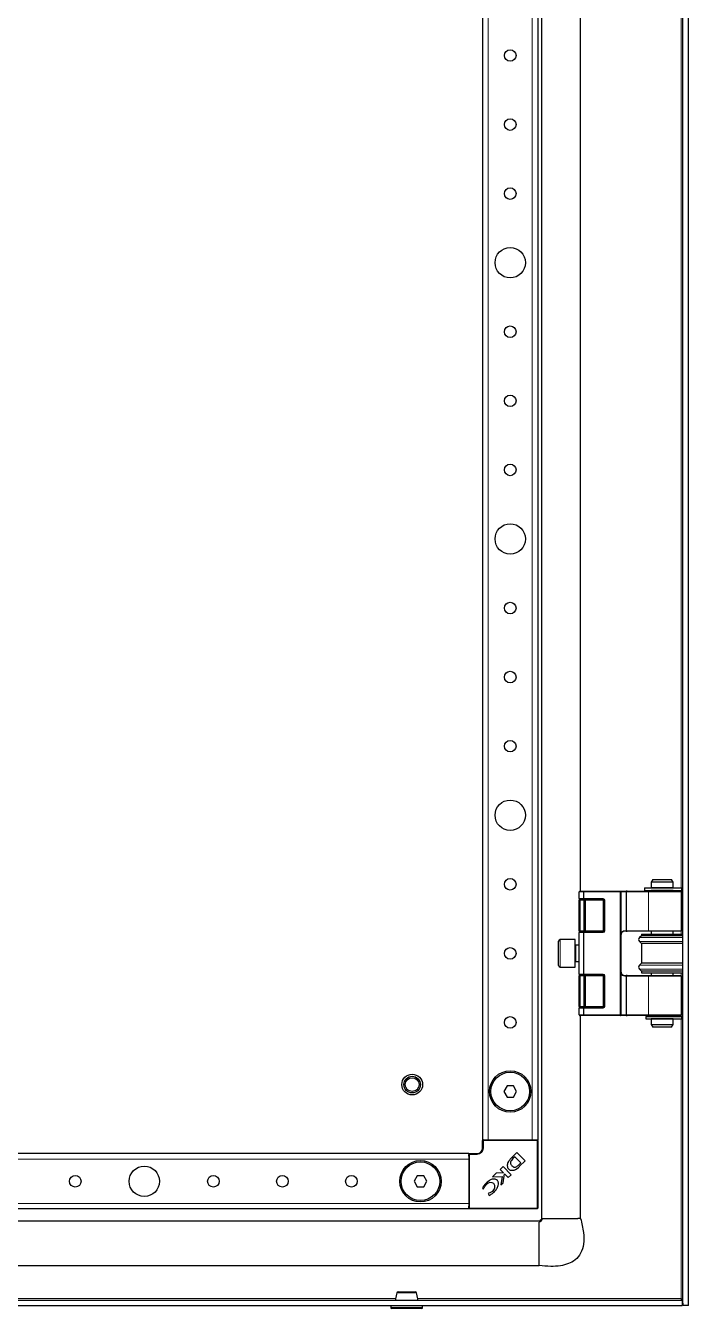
# Model space of a CAD drawing. Header units: millimetres. Extents: x -1134 to 2940, y -1538 to 1219.
# Drawn here: x -15.4 to 224.6, y -999.7 to -535.4 of the extents above; entities that cross this region are included whole.
import ezdxf

# ---------------------------------------------------------------- set-up
doc = ezdxf.new("R2010")
doc.units = ezdxf.units.MM

msp = doc.modelspace()

# ---------------------------------------------------------------- linework, layer by layer
at = {"color": 7, "linetype": 'Continuous', "lineweight": 25}
for p, q in [((222.56, -998.72), (222.56, 556.28)), ((224.56, -998.72), (224.56, 556.28)), ((171.56, -967.22), (171.56, 524.78)), ((150.06, 496.28), (150.06, -938.72)), ((170.06, 496.28), (170.06, -938.72)), ((185.56, -848.72), (185.56, -518.72)), ((211.64, -844.47), (211.06, -845.47)), ((211.64, -844.47), (218.48, -844.47)), ((219.06, -845.47), (218.48, -844.47)), ((185.06, -851.42), (185.06, -848.92)), ((185.26, -848.72), (186.64, -848.72)), ((186.56, -848.92), (186.56, -851.42)), ((186.64, -848.72), (199.86, -848.72)), ((199.86, -848.72), (202.08, -848.72)), ((200.06, -848.92), (200.06, -893.52)), ((202.36, -848.72), (202.08, -848.72)), ((202.36, -848.72), (210.25, -848.72)), ((208.69, -847.52), (208.69, -848.42)), ((208.69, -847.52), (208.74, -847.52)), ((208.69, -848.42), (208.74, -848.42)), ((208.74, -847.52), (222.21, -847.52)), ((208.74, -848.42), (222.21, -848.42)), ((210.25, -848.72), (221.86, -848.72)), ((211.06, -845.47), (211.06, -847.47)), ((219.06, -845.47), (211.06, -845.47)), ((215.59, -847.47), (211.06, -847.47)), ((211.06, -848.47), (211.06, -848.72)), ((215.59, -848.47), (211.06, -848.47)), ((211.56, -847.47), (211.56, -847.52)), ((211.56, -848.42), (211.56, -848.47)), ((219.06, -847.47), (215.59, -847.47)), ((219.06, -848.47), (215.59, -848.47)), ((218.56, -847.52), (218.56, -847.47)), ((218.56, -848.47), (218.56, -848.42)), ((219.06, -847.47), (219.06, -845.47)), ((219.06, -848.72), (219.06, -848.47)), ((222.06, -863.02), (222.06, -848.92)), ((222.21, -848.42), (222.21, -847.52)), ((185.06, -851.42), (185.06, -852.02)), ((185.06, -863.12), (185.06, -852.02)), ((186.68, -851.72), (185.36, -851.72)), ((193.76, -851.72), (186.68, -851.72)), ((187.06, -863.12), (187.06, -852.02)), ((194.06, -863.12), (194.06, -852.02)), ((185.06, -863.12), (185.06, -863.72)), ((185.36, -863.42), (186.68, -863.42)), ((186.68, -863.42), (193.76, -863.42)), ((202.08, -863.22), (201.56, -863.22)), ((202.08, -863.22), (202.36, -863.22)), ((210.25, -863.22), (202.36, -863.22)), ((221.86, -863.22), (210.25, -863.22)), ((211.06, -863.22), (211.06, -864.22)), ((219.06, -864.22), (219.06, -863.22)), ((177.56, -875.62), (177.56, -866.82)), ((183.56, -866.22), (178.16, -866.22)), ((183.56, -876.22), (183.56, -866.22)), ((185.06, -868.22), (183.81, -868.22)), ((185.06, -878.72), (185.06, -863.72)), ((186.56, -863.72), (186.56, -878.72)), ((207.56, -864.82), (206.86, -865.5)), ((206.86, -866.93), (207.56, -867.62)), ((207.56, -864.22), (207.56, -864.82)), ((207.56, -864.22), (222.56, -864.22)), ((222.56, -864.82), (207.56, -864.82)), ((207.56, -867.62), (207.56, -874.82)), ((222.56, -867.62), (207.56, -867.62)), ((178.16, -876.22), (183.56, -876.22)), ((183.81, -874.22), (185.06, -874.22)), ((207.56, -874.82), (206.86, -875.5)), ((206.86, -876.93), (207.56, -877.62)), ((222.56, -874.82), (207.56, -874.82)), ((185.06, -878.72), (185.06, -879.32)), ((185.06, -890.42), (185.06, -879.32)), ((186.68, -879.02), (185.36, -879.02)), ((193.76, -879.02), (186.68, -879.02)), ((187.06, -890.42), (187.06, -879.32)), ((194.06, -890.42), (194.06, -879.32)), ((201.56, -879.22), (202.08, -879.22)), ((202.36, -879.22), (202.08, -879.22)), ((202.36, -879.22), (210.25, -879.22)), ((207.56, -877.62), (207.56, -878.22)), ((222.56, -877.62), (207.56, -877.62)), ((207.56, -878.22), (222.56, -878.22)), ((210.25, -879.22), (221.86, -879.22)), ((211.06, -878.22), (211.06, -879.22)), ((219.06, -879.22), (219.06, -878.22)), ((222.06, -893.52), (222.06, -879.42)), ((185.06, -890.42), (185.06, -891.02)), ((185.06, -893.52), (185.06, -891.02)), ((185.36, -890.72), (186.68, -890.72)), ((186.56, -891.02), (186.56, -893.52)), ((186.68, -890.72), (193.76, -890.72)), ((186.64, -893.72), (185.26, -893.72)), ((185.56, -967.22), (185.56, -893.72)), ((199.86, -893.72), (186.64, -893.72)), ((202.08, -893.72), (199.86, -893.72)), ((202.08, -893.72), (202.36, -893.72)), ((210.25, -893.72), (202.36, -893.72)), ((209.12, -894.02), (209.12, -894.92)), ((209.12, -894.02), (209.14, -894.02)), ((209.12, -894.92), (209.14, -894.92)), ((209.14, -894.02), (209.14, -894.92)), ((209.14, -894.02), (209.22, -894.02)), ((209.14, -894.92), (209.22, -894.92)), ((209.22, -894.02), (222.21, -894.02)), ((209.22, -894.92), (222.21, -894.92)), ((221.86, -893.72), (210.25, -893.72)), ((211.06, -893.72), (211.06, -893.97)), ((215.59, -893.97), (211.06, -893.97)), ((211.06, -894.97), (211.06, -896.97)), ((215.59, -894.97), (211.06, -894.97)), ((211.56, -893.97), (211.56, -894.02)), ((211.56, -894.92), (211.56, -894.97)), ((219.06, -893.97), (215.59, -893.97)), ((219.06, -894.97), (215.59, -894.97)), ((218.56, -894.02), (218.56, -893.97)), ((218.56, -894.97), (218.56, -894.92)), ((219.06, -893.97), (219.06, -893.72)), ((219.06, -896.97), (219.06, -894.97)), ((222.21, -894.92), (222.21, -894.02)), ((211.06, -896.97), (211.64, -897.97)), ((211.06, -896.97), (215.59, -896.97)), ((215.52, -897.97), (211.64, -897.97)), ((218.48, -897.97), (215.52, -897.97)), ((215.59, -896.97), (219.06, -896.97)), ((218.48, -897.97), (219.06, -896.97)), ((158.91, -919.22), (157.75, -921.22)), ((161.22, -919.22), (158.91, -919.22)), ((162.37, -921.22), (161.22, -919.22)), ((157.75, -921.22), (158.91, -923.22)), ((158.91, -923.22), (161.22, -923.22)), ((161.22, -923.22), (162.37, -921.22)), ((150.06, -938.72), (150.36, -938.72)), ((150.06, -941.72), (150.06, -939.02)), ((150.36, -938.72), (151.01, -938.72)), ((151.01, -938.72), (152.06, -938.72)), ((152.06, -938.72), (168.06, -938.72)), ((168.06, -938.72), (169.11, -938.72)), ((169.11, -938.72), (169.76, -938.72)), ((169.76, -938.72), (170.06, -938.72)), ((170.06, -939.02), (170.06, -963.42)), ((145.06, -943.72), (-134.94, -943.72)), ((145.06, -943.72), (145.06, -944.02)), ((145.06, -944.66), (145.06, -944.02)), ((145.06, -944.66), (145.06, -945.72)), ((145.06, -945.72), (145.06, -961.72)), ((145.36, -943.72), (148.06, -943.72)), ((160.56, -945.25), (160.55, -945.27)), ((162.45, -943.36), (160.56, -945.25)), ((161.71, -944.84), (161.05, -945.52)), ((163.89, -947.03), (161.71, -944.84)), ((165.41, -946.32), (162.45, -943.36)), ((163.17, -947.77), (163.89, -947.03)), ((163.42, -948.31), (165.41, -946.32)), ((126.41, -951.72), (125.25, -953.72)), ((128.72, -951.72), (126.41, -951.72)), ((129.87, -953.72), (128.72, -951.72)), ((154.98, -950.84), (153.69, -952.13)), ((157.64, -950.67), (154.98, -950.84)), ((157.45, -948.37), (156.39, -949.43)), ((156.39, -949.43), (157.64, -950.67)), ((160.41, -951.33), (157.45, -948.37)), ((157.49, -954.25), (157.97, -950.98)), ((157.97, -950.98), (159.36, -952.37)), ((159.36, -952.37), (160.41, -951.33)), ((125.25, -953.72), (126.41, -955.72)), ((126.41, -955.72), (128.72, -955.72)), ((128.72, -955.72), (129.87, -953.72)), ((150.06, -956.09), (150.31, -956.6)), ((153.69, -952.13), (157.16, -951.95)), ((157.16, -951.95), (156.69, -955.05)), ((156.69, -955.05), (157.49, -954.25)), ((150.31, -956.6), (150.42, -956.49)), ((152.26, -958.04), (152.12, -958.17)), ((152.12, -958.17), (152.46, -958.86)), ((145.06, -963.72), (-134.94, -963.72)), ((145.06, -961.72), (145.06, -962.77)), ((145.06, -963.42), (145.06, -962.77)), ((145.06, -963.42), (145.06, -963.72)), ((169.76, -963.72), (145.36, -963.72)), ((170.56, -968.22), (-135.54, -968.22)), ((170.56, -984.22), (170.56, -968.54)), ((171.67, -967.22), (172.54, -967.22)), ((172.54, -967.22), (174.93, -967.22)), ((174.93, -967.22), (174.99, -967.22)), ((174.99, -967.22), (182.13, -967.22)), ((182.13, -967.22), (182.28, -967.22)), ((182.28, -967.22), (184.58, -967.22)), ((-262.44, -984.22), (170.56, -984.22)), ((-268.14, -996.72), (222.26, -996.72)), ((221.96, -996.12), (222.16, -996.72)), ((222.26, -996.72), (222.26, -998.72)), ((-268.14, -998.72), (222.26, -998.72)), ((116.81, -998.72), (116.81, -999.47)), ((128.06, -999.72), (117.06, -999.72)), ((128.31, -999.47), (128.31, -998.72)), ((224.56, -998.72), (222.56, -998.72))]:
    msp.add_line(p, q, dxfattribs=at)
at = {"color": 8, "linetype": 'Continuous', "lineweight": 18}
for p, q in [((152.06, 496.28), (152.06, -938.72)), ((168.06, 496.28), (168.06, -938.72)), ((221.96, -519.92), (221.96, -847.52)), ((186.56, -848.92), (185.06, -848.92)), ((199.86, -848.92), (186.56, -848.92)), ((199.86, -848.92), (199.86, -848.72)), ((199.86, -893.52), (199.86, -848.92)), ((199.86, -848.92), (200.06, -848.92)), ((202.08, -848.92), (200.06, -848.92)), ((202.08, -848.72), (202.08, -848.92)), ((202.08, -863.02), (202.08, -848.92)), ((202.22, -848.92), (202.08, -848.92)), ((210.11, -848.92), (202.22, -848.92)), ((202.22, -848.92), (202.22, -863.02)), ((208.74, -847.52), (208.74, -848.42)), ((222.06, -848.92), (210.11, -848.92)), ((210.11, -863.02), (210.11, -848.92)), ((221.96, -848.42), (221.96, -848.74)), ((185.06, -851.42), (186.56, -851.42)), ((185.36, -852.02), (185.06, -852.02)), ((185.36, -851.72), (185.36, -852.02)), ((186.76, -852.02), (185.36, -852.02)), ((185.36, -852.02), (185.36, -863.12)), ((186.56, -851.42), (193.76, -851.42)), ((186.76, -851.72), (186.76, -852.02)), ((187.06, -852.02), (186.76, -852.02)), ((186.76, -863.12), (186.76, -852.02)), ((187.36, -852.02), (187.06, -852.02)), ((187.36, -852.02), (187.36, -851.72)), ((193.76, -852.02), (187.36, -852.02)), ((187.36, -852.02), (187.36, -863.12)), ((193.76, -851.42), (193.76, -851.72)), ((193.76, -852.02), (193.76, -851.72)), ((193.76, -863.12), (193.76, -852.02)), ((194.06, -852.02), (193.76, -852.02)), ((194.36, -852.02), (194.06, -852.02)), ((194.36, -852.02), (194.36, -863.12)), ((185.36, -863.12), (185.06, -863.12)), ((185.36, -863.12), (186.76, -863.12)), ((185.36, -863.12), (185.36, -863.42)), ((186.76, -863.12), (186.76, -863.42)), ((187.06, -863.12), (186.76, -863.12)), ((187.36, -863.12), (187.06, -863.12)), ((187.36, -863.42), (187.36, -863.12)), ((187.36, -863.12), (193.76, -863.12)), ((193.76, -863.42), (193.76, -863.12)), ((194.06, -863.12), (193.76, -863.12)), ((193.76, -863.42), (193.76, -863.72)), ((194.36, -863.12), (194.06, -863.12)), ((201.56, -863.02), (202.08, -863.02)), ((201.56, -863.02), (201.56, -863.22)), ((202.22, -863.02), (202.08, -863.02)), ((202.08, -863.02), (202.08, -863.22)), ((202.22, -863.02), (210.11, -863.02)), ((210.11, -863.02), (222.06, -863.02)), ((221.96, -863.19), (221.96, -864.22)), ((178.16, -866.22), (178.16, -876.22)), ((183.81, -868.22), (183.81, -871.22)), ((186.56, -863.72), (185.06, -863.72)), ((193.76, -863.72), (186.56, -863.72)), ((222.56, -865.5), (206.86, -865.5)), ((222.56, -866.93), (206.86, -866.93)), ((183.81, -871.22), (183.81, -874.22)), ((222.56, -875.5), (206.86, -875.5)), ((222.56, -876.93), (206.86, -876.93)), ((185.06, -878.72), (186.56, -878.72)), ((185.36, -879.32), (185.06, -879.32)), ((185.36, -879.32), (185.36, -879.02)), ((186.76, -879.32), (185.36, -879.32)), ((185.36, -879.32), (185.36, -890.42)), ((186.56, -878.72), (193.76, -878.72)), ((186.76, -879.32), (186.76, -879.02)), ((186.76, -890.42), (186.76, -879.32)), ((186.76, -879.32), (187.06, -879.32)), ((187.06, -879.32), (187.36, -879.32)), ((187.36, -879.32), (187.36, -879.02)), ((193.76, -879.32), (187.36, -879.32)), ((187.36, -879.32), (187.36, -890.42)), ((193.76, -879.02), (193.76, -878.72)), ((193.76, -879.32), (193.76, -879.02)), ((193.76, -890.42), (193.76, -879.32)), ((193.76, -879.32), (194.06, -879.32)), ((194.06, -879.32), (194.36, -879.32)), ((194.36, -879.32), (194.36, -890.42)), ((201.56, -879.22), (201.56, -879.42)), ((202.08, -879.42), (201.56, -879.42)), ((202.08, -879.22), (202.08, -879.42)), ((202.08, -879.42), (202.22, -879.42)), ((202.08, -893.52), (202.08, -879.42)), ((202.22, -879.42), (202.22, -893.52)), ((210.11, -879.42), (202.22, -879.42)), ((222.06, -879.42), (210.11, -879.42)), ((210.11, -893.52), (210.11, -879.42)), ((221.96, -878.22), (221.96, -879.24)), ((185.06, -890.42), (185.36, -890.42)), ((186.56, -891.02), (185.06, -891.02)), ((185.36, -890.72), (185.36, -890.42)), ((185.36, -890.42), (186.76, -890.42)), ((193.76, -891.02), (186.56, -891.02)), ((186.76, -890.72), (186.76, -890.42)), ((187.06, -890.42), (186.76, -890.42)), ((187.36, -890.42), (187.06, -890.42)), ((187.36, -890.72), (187.36, -890.42)), ((187.36, -890.42), (193.76, -890.42)), ((193.76, -890.72), (193.76, -890.42)), ((194.06, -890.42), (193.76, -890.42)), ((193.76, -891.02), (193.76, -890.72)), ((194.36, -890.42), (194.06, -890.42)), ((185.06, -893.52), (186.56, -893.52)), ((186.56, -893.52), (199.86, -893.52)), ((199.86, -893.72), (199.86, -893.52)), ((200.06, -893.52), (199.86, -893.52)), ((200.06, -893.52), (202.08, -893.52)), ((202.08, -893.52), (202.22, -893.52)), ((202.08, -893.52), (202.08, -893.72)), ((202.22, -893.52), (210.11, -893.52)), ((209.22, -894.02), (209.22, -894.92)), ((210.11, -893.52), (222.06, -893.52)), ((221.96, -893.69), (221.96, -894.02)), ((221.96, -894.92), (221.96, -996.12)), ((150.06, -939.02), (150.36, -939.02)), ((150.06, -941.72), (150.36, -941.72)), ((150.36, -939.02), (150.36, -938.72)), ((150.36, -939.02), (150.36, -941.72)), ((169.76, -939.02), (150.36, -939.02)), ((169.76, -939.02), (169.76, -938.72)), ((169.76, -963.42), (169.76, -939.02)), ((169.76, -939.02), (170.06, -939.02)), ((145.06, -945.72), (-134.94, -945.72)), ((145.06, -944.02), (145.36, -944.02)), ((145.36, -944.02), (145.36, -943.72)), ((148.06, -944.02), (145.36, -944.02)), ((145.36, -944.02), (145.36, -963.42)), ((148.06, -943.72), (148.06, -944.02)), ((145.06, -961.72), (-134.94, -961.72)), ((145.06, -963.42), (145.36, -963.42)), ((145.36, -963.42), (169.76, -963.42)), ((145.36, -963.72), (145.36, -963.42)), ((169.76, -963.42), (169.76, -963.72)), ((169.76, -963.42), (170.06, -963.42)), ((118.59, -996.12), (-164.47, -996.12)), ((221.96, -996.12), (126.53, -996.12)), ((116.81, -999.47), (128.31, -999.47))]:
    msp.add_line(p, q, dxfattribs=at)
at = {"color": 7, "linetype": 'Continuous', "lineweight": 25}
for centre, radius in [((160.06, -546.22), 2.1), ((160.06, -571.22), 2.1), ((160.06, -596.22), 2.1), ((160.06, -621.22), 5.5), ((160.06, -646.22), 2.1), ((160.06, -671.22), 2.1), ((160.06, -696.22), 2.1), ((160.06, -721.22), 5.5), ((160.06, -746.22), 2.1), ((160.06, -771.22), 2.1), ((160.06, -796.22), 2.1), ((160.06, -821.22), 5.5), ((160.06, -846.22), 2.1), ((160.06, -871.22), 2.1), ((160.06, -896.22), 2.1), ((160.06, -921.22), 7.5), ((160.06, -921.22), 7), ((124.56, -918.72), 3.75), ((124.56, -918.72), 3), ((124.56, -918.72), 2.5), ((127.56, -953.72), 7.5), ((127.56, -953.72), 7), ((2.56, -953.72), 2.1), ((27.56, -953.72), 5.5), ((52.56, -953.72), 2.1), ((77.56, -953.72), 2.1), ((102.56, -953.72), 2.1)]:
    msp.add_circle(centre, radius, dxfattribs=at)
for centre, radius, start, end in [((185.26, -848.92), 0.2, 90, 180), ((199.86, -848.92), 0.2, 0, 90), ((221.86, -848.92), 0.2, 0, 90), ((185.36, -851.42), 0.3, 180, 270), ((186.76, -852.02), 0.3, 0, 90), ((193.76, -852.02), 0.3, 0, 90), ((185.36, -863.72), 0.3, 90, 180), ((186.76, -863.12), 0.3, 270, 0), ((193.76, -863.12), 0.3, 270, 0), ((201.56, -864.72), 1.5, 90, 180), ((221.86, -863.02), 0.2, 270, 0), ((178.16, -866.82), 0.6, 90, 180), ((183.81, -867.97), 0.25, 180, 270), ((207.56, -866.22), 1, 134.427, 225.573), ((178.16, -875.62), 0.6, 180, 270), ((183.81, -874.47), 0.25, 90, 180), ((207.56, -876.22), 1, 134.427, 225.573), ((185.36, -878.72), 0.3, 180, 270), ((186.76, -879.32), 0.3, 0, 90), ((193.76, -879.32), 0.3, 0, 90), ((201.56, -877.72), 1.5, 180, 270), ((221.86, -879.42), 0.2, 0, 90), ((185.36, -891.02), 0.3, 90, 180), ((186.76, -890.42), 0.3, 270, 0), ((193.76, -890.42), 0.3, 270, 0), ((185.26, -893.52), 0.2, 180, 270), ((199.86, -893.52), 0.2, 270, 0), ((221.86, -893.52), 0.2, 270, 0), ((148.06, -941.72), 2, 270, 0), ((150.36, -939.02), 0.3, 90, 180), ((169.76, -939.02), 0.3, 0, 90), ((145.36, -944.02), 0.3, 90, 180), ((159.76, -945.11), 4.87, 290.3445, 318.7777), ((158.99, -943.3), 6.12, 306.9888, 313.0744), ((152.99, -956.12), 1.94, 53.3097, 142.3464), ((152.55, -955.72), 1.97, 308.454, 35.887), ((145.36, -963.42), 0.3, 180, 270), ((169.76, -963.42), 0.3, 270, 0), ((119.45, -994.22), 0.5, 89.9982, 165.4001), ((125.67, -994.22), 0.5, 15.316, 90.0228), ((117.06, -999.47), 0.25, 180, 270), ((128.06, -999.47), 0.25, 270, 0)]:
    msp.add_arc(centre, radius, start, end, dxfattribs=at)
at = {"color": 8, "linetype": 'Continuous', "lineweight": 18}
for centre, radius, start, end in [((202.4, -848.89), 0.179, 101.4218, 188.0495), ((210.29, -848.89), 0.179, 101.4218, 188.0495), ((193.76, -852.02), 0.6, 0, 90), ((193.76, -863.12), 0.6, 270, 0), ((201.56, -864.72), 1.7, 90, 151.9275), ((202.4, -863.04), 0.179, 171.9505, 258.5782), ((210.29, -863.04), 0.179, 171.9505, 258.5782), ((193.76, -879.32), 0.6, 0, 90), ((201.56, -877.72), 1.7, 208.0725, 270), ((202.4, -879.39), 0.179, 101.4218, 188.0495), ((210.29, -879.39), 0.179, 101.4218, 188.0495), ((193.76, -890.42), 0.6, 270, 0), ((202.4, -893.54), 0.179, 171.9505, 258.5782), ((210.29, -893.54), 0.179, 171.9505, 258.5782), ((148.06, -941.72), 2.3, 270, 0)]:
    msp.add_arc(centre, radius, start, end, dxfattribs=at)
at = {"color": 7, "linetype": 'Continuous', "lineweight": 25}
for centre, major_axis, start_param, end_param in [((186.64, -848.92), (0, 0.2), 0, 1.570796), ((186.68, -851.42), (0, 0.3), 1.570796, 3.141593), ((186.68, -863.72), (0, 0.3), 0, 1.570796), ((186.68, -878.72), (0, 0.3), 1.570796, 3.141593), ((186.68, -891.02), (0, 0.3), 0, 1.570796), ((186.64, -893.52), (0, 0.2), 1.570796, 3.141593)]:
    msp.add_ellipse(centre, major_axis=major_axis, ratio=0.414214, start_param=start_param, end_param=end_param, dxfattribs=at)
for points, knots in [([(159.41, -946.6), (159.3, -946.8), (159.1, -947.19), (158.98, -947.83), (159.02, -948.42), (159.22, -948.96), (159.58, -949.39), (160.09, -949.68), (160.75, -949.8), (161.21, -949.72), (161.45, -949.67)], [0, 0, 0, 0, 0.138091, 0.265455, 0.384013, 0.496103, 0.605759, 0.71979, 0.847662, 1, 1, 1, 1]), ([(160.09, -945.76), (159.95, -945.91), (159.71, -946.17), (159.5, -946.47), (159.41, -946.6)], [0, 0, 0, 0, 0.55183, 1, 1, 1, 1]), ([(160.55, -945.27), (160.47, -945.35), (160.32, -945.51), (160.17, -945.67), (160.09, -945.76)], [0, 0, 0, 0, 0.486421, 1, 1, 1, 1]), ([(161.05, -945.52), (160.86, -945.72), (160.51, -946.09), (160.19, -946.63), (160.12, -947.08), (160.19, -947.42), (160.38, -947.77), (160.58, -947.98), (160.68, -948.1)], [0, 0, 0, 0, 0.2746757, 0.5030419, 0.607381, 0.7165791, 0.8434117, 1, 1, 1, 1]), ([(160.68, -948.1), (160.78, -948.19), (160.95, -948.36), (161.23, -948.54), (161.5, -948.63), (161.83, -948.63), (162.23, -948.48), (162.51, -948.29), (162.67, -948.19)], [0, 0, 0, 0, 0.176808, 0.319231, 0.43938, 0.552395, 0.749205, 1, 1, 1, 1]), ([(151.17, -954.58), (150.92, -954.84), (150.49, -955.31), (150.19, -955.86), (150.06, -956.09)], [0, 0, 0, 0, 0.577653, 1, 1, 1, 1]), ([(150.42, -956.49), (150.56, -956.18), (150.83, -955.61), (151.26, -955.15), (151.45, -954.94)], [0, 0, 0, 0, 0.547643, 1, 1, 1, 1]), ([(155.4, -953.46), (155.23, -953.32), (154.9, -953.04), (154.2, -952.87), (153.33, -953), (152.25, -953.57), (151.56, -954.21), (151.17, -954.58)], [0, 0, 0, 0, 0.130532, 0.266031, 0.423997, 0.666819, 1, 1, 1, 1]), ([(154.19, -957.62), (154.52, -957.25), (155.14, -956.56), (155.69, -955.39), (155.83, -954.44), (155.67, -953.8), (155.49, -953.57), (155.4, -953.46)], [0, 0, 0, 0, 0.3156741, 0.5895198, 0.8131992, 0.9090264, 1, 1, 1, 1]), ([(153.78, -957.26), (153.52, -957.48), (153.07, -957.86), (152.5, -957.98), (152.26, -958.04)], [0, 0, 0, 0, 0.579608, 1, 1, 1, 1]), ([(152.46, -958.86), (152.8, -958.68), (153.43, -958.34), (153.95, -957.85), (154.19, -957.62)], [0, 0, 0, 0, 0.5368, 1, 1, 1, 1]), ([(171.6, -967.22), (171.58, -967.35), (171.56, -967.6), (171.42, -967.8), (171.3, -967.89), (171.25, -967.99), (171.23, -968.06), (171.22, -968.12), (171.2, -968.15), (171.18, -968.19), (171.15, -968.24), (171.09, -968.29), (170.97, -968.35), (170.78, -968.39), (170.64, -968.38), (170.56, -968.38)], [0, 0, 0, 0, 0.233411, 0.418546, 0.549351, 0.595026, 0.631329, 0.647111, 0.661994, 0.676639, 0.691742, 0.725563, 0.766794, 0.872627, 1, 1, 1, 1]), ([(185.56, -967.22), (185.97, -968.9), (186.7, -971.94), (186.79, -976.25), (185.82, -979.8), (183.77, -982.25), (181.13, -983.68), (178.11, -984.42), (174.51, -984.62), (171.95, -984.36), (170.56, -984.22)], [0, 0, 0, 0, 0.176067, 0.318225, 0.435596, 0.543482, 0.633889, 0.737152, 0.858183, 1, 1, 1, 1]), ([(170.56, -968.22), (170.78, -968.07), (171.19, -967.8), (171.45, -967.4), (171.56, -967.22)], [0, 0, 0, 0, 0.556114, 1, 1, 1, 1]), ([(118.97, -994.07), (118.78, -994.81), (118.56, -995.67), (118.54, -996.59), (118.54, -996.72)], [0, 0, 0, 0, 0.85815, 1, 1, 1, 1]), ([(119.45, -993.72), (119.49, -993.72), (119.57, -993.72), (120.13, -993.72), (120.94, -993.72), (121.93, -993.72), (122.99, -993.72), (123.78, -993.72), (124.17, -993.72), (124.26, -993.72)], [0, 0, 0, 0, 0.1585142, 0.3172777, 0.4758628, 0.6342467, 0.7924771, 0.950708, 1, 1, 1, 1]), ([(124.26, -993.72), (124.45, -993.72), (124.92, -993.72), (125.47, -993.72), (125.6, -993.72), (125.66, -993.72)], [0, 0, 0, 0, 0.256553, 0.627981, 1, 1, 1, 1]), ([(126.58, -996.72), (126.58, -996.59), (126.56, -995.67), (126.34, -994.81), (126.15, -994.07)], [0, 0, 0, 0, 0.14185, 1, 1, 1, 1]), ([(222.26, -997.01), (222.29, -997.09), (222.4, -997.42), (222.52, -997.98), (222.55, -998.47), (222.56, -998.72)], [0, 0, 0, 0, 0.141742, 0.566203, 1, 1, 1, 1])]:
    msp.add_open_spline(points, degree=3, knots=knots, dxfattribs=at)
for points in [[(185.56, -967.22), (185.52, -967.22), (185.43, -967.22), (184.87, -967.22), (184.58, -967.22)], [(222.26, -996.72), (222.24, -996.71), (222.19, -996.69), (222.11, -996.55), (222.04, -996.35), (221.99, -996.2), (221.96, -996.12)]]:
    msp.add_open_spline(points, degree=3, dxfattribs=at)
at = {"color": 8, "linetype": 'Continuous', "lineweight": 18}
for points, knots in [([(124.53, -994.09), (124.42, -994.09), (123.97, -994.09), (123.45, -994.09), (122.66, -994.09), (121.83, -994.09), (120.69, -994.09), (119.74, -994.09), (119.16, -994.09), (118.91, -994.09), (118.97, -994.09), (118.98, -994.09)], [0, 0, 0, 0, 0.048751, 0.204942, 0.205393, 0.362034, 0.518827, 0.675799, 0.832923, 0.989778, 1, 1, 1, 1]), ([(126.12, -994.09), (126.13, -994.09), (126.19, -994.09), (125.88, -994.09), (125.3, -994.09), (124.75, -994.09), (124.53, -994.09)], [0, 0, 0, 0, 0.083271, 0.424284, 0.764725, 1, 1, 1, 1])]:
    msp.add_open_spline(points, degree=3, knots=knots, dxfattribs=at)

doc.saveas('drawing.dxf')
